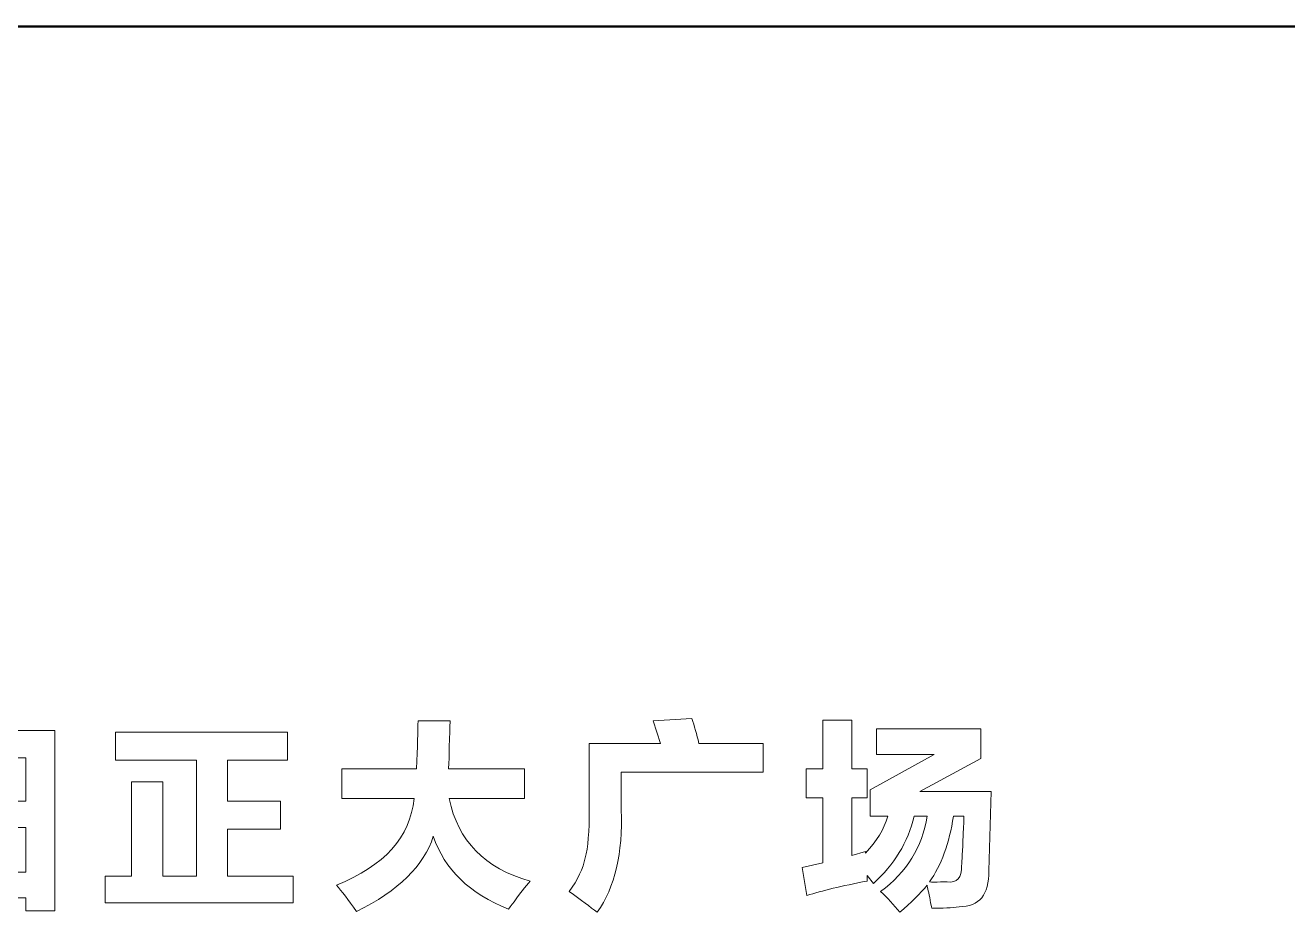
# Model space of a CAD drawing. Header units: inches. Extents: x -17552 to 36880, y -24560 to 13931.
# Drawn here: x 9508 to 13091, y -21941 to -19398 of the extents above; entities that cross this region are included whole.
import ezdxf

# ---------------------------------------------------------------- set-up
doc = ezdxf.new("R2010")
doc.units = ezdxf.units.IN
doc.header["$MEASUREMENT"] = 0
doc.layers.add('图层 1', color=7, linetype='Continuous')

# ---------------------------------------------------------------- blocks, each defined once
blk = doc.blocks.new('block 6')
at = {"layer": '图层 1', "lineweight": 0}
for points in [[(-55.921, -110.138), (-55.921, -104.079), (-52.582, -104.079), (-52.582, -110.138), (-53.552, -110.138), (-53.552, -109.707), (-54.952, -109.707), (-54.952, -110.138), (-55.921, -110.138)], [(-54.952, -104.995), (-54.952, -106.449), (-53.552, -106.449), (-53.552, -104.995), (-54.952, -104.995)], [(-54.952, -107.338), (-54.952, -108.846), (-53.552, -108.846), (-53.552, -107.338), (-54.952, -107.338)]]:
    blk.add_lwpolyline(points, dxfattribs=at)
for points, knots in [([(-58.614, -110.138), (-58.614, -110.138), (-58.614, -103.999), (-58.614, -103.999), (-58.614, -103.999), (-56.218, -103.999), (-56.218, -103.999), (-56.218, -103.999), (-56.218, -104.86), (-56.218, -104.86), (-56.218, -104.86), (-56.675, -106.476), (-56.675, -106.476), (-56.281, -106.925), (-56.092, -107.437), (-56.11, -108.011), (-56.092, -108.765), (-56.415, -109.169), (-57.079, -109.223), (-57.205, -109.241), (-57.349, -109.25), (-57.51, -109.25), (-57.51, -109.232), (-57.519, -109.196), (-57.537, -109.142), (-57.573, -108.927), (-57.627, -108.684), (-57.699, -108.415), (-57.699, -108.415), (-57.699, -110.138), (-57.699, -110.138), (-57.699, -110.138), (-58.614, -110.138), (-58.614, -110.138)], [0, 0, 0, 0, 1, 1, 1, 2, 2, 2, 3, 3, 3, 4, 4, 4, 5, 5, 5, 6, 6, 6, 7, 7, 7, 8, 8, 8, 9, 9, 9, 10, 10, 10, 11, 11, 11, 11]), ([(-57.699, -104.86), (-57.699, -104.86), (-57.699, -108.307), (-57.699, -108.307), (-57.555, -108.307), (-57.447, -108.307), (-57.376, -108.307), (-57.16, -108.325), (-57.053, -108.173), (-57.053, -107.849), (-57.053, -107.401), (-57.223, -106.97), (-57.564, -106.557), (-57.564, -106.557), (-57.16, -104.86), (-57.16, -104.86), (-57.16, -104.86), (-57.699, -104.86), (-57.699, -104.86)], [0, 0, 0, 0, 1, 1, 1, 2, 2, 2, 3, 3, 3, 4, 4, 4, 5, 5, 5, 6, 6, 6, 6])]:
    blk.add_open_spline(points, degree=3, knots=knots, dxfattribs=at)
blk = doc.blocks.new('block 7')
at = {"layer": '图层 1', "lineweight": 0}
for points, knots in [([(-27.314, -106.341), (-27.314, -106.341), (-27.314, -105.372), (-27.314, -105.372), (-27.314, -105.372), (-26.748, -105.372), (-26.748, -105.372), (-26.748, -105.372), (-26.748, -103.729), (-26.748, -103.729), (-26.748, -103.729), (-25.779, -103.729), (-25.779, -103.729), (-25.779, -103.729), (-25.779, -105.372), (-25.779, -105.372), (-25.779, -105.372), (-25.267, -105.372), (-25.267, -105.372), (-25.267, -105.372), (-25.267, -106.341), (-25.267, -106.341), (-25.267, -106.341), (-25.779, -106.341), (-25.779, -106.341), (-25.779, -106.341), (-25.779, -108.28), (-25.779, -108.28), (-25.779, -108.28), (-25.321, -108.146), (-25.321, -108.146), (-25.321, -108.146), (-25.321, -108.199), (-25.321, -108.199), (-24.944, -107.805), (-24.693, -107.392), (-24.567, -106.961), (-24.567, -106.961), (-25.16, -106.961), (-25.16, -106.961), (-25.16, -106.961), (-25.16, -106.072), (-25.16, -106.072), (-25.16, -106.072), (-23.005, -104.887), (-23.005, -104.887), (-23.005, -104.887), (-24.944, -104.887), (-24.944, -104.887), (-24.944, -104.887), (-24.944, -104.026), (-24.944, -104.026), (-24.944, -104.026), (-21.443, -104.026), (-21.443, -104.026), (-21.443, -104.026), (-21.443, -105.022), (-21.443, -105.022), (-21.443, -105.022), (-23.49, -106.126), (-23.49, -106.126), (-23.49, -106.126), (-21.093, -106.126), (-21.093, -106.126), (-21.093, -106.126), (-21.174, -108.792), (-21.174, -108.792), (-21.157, -109.6), (-21.488, -110.004), (-22.17, -110.004), (-22.422, -110.039), (-22.727, -110.057), (-23.086, -110.057), (-23.104, -110.004), (-23.122, -109.914), (-23.14, -109.788), (-23.194, -109.537), (-23.23, -109.367), (-23.248, -109.277), (-23.481, -109.564), (-23.786, -109.869), (-24.163, -110.192), (-24.361, -109.941), (-24.576, -109.707), (-24.81, -109.492), (-23.93, -108.846), (-23.409, -108.002), (-23.248, -106.961), (-23.248, -106.961), (-23.678, -106.961), (-23.678, -106.961), (-23.894, -107.84), (-24.352, -108.594), (-25.052, -109.223), (-25.052, -109.223), (-25.267, -108.953), (-25.267, -108.953), (-25.267, -109.007), (-25.267, -109.071), (-25.267, -109.142), (-26.111, -109.303), (-26.784, -109.465), (-27.287, -109.627), (-27.287, -109.627), (-27.448, -108.684), (-27.448, -108.684), (-27.448, -108.684), (-26.748, -108.523), (-26.748, -108.523), (-26.748, -108.523), (-26.748, -106.341), (-26.748, -106.341), (-26.748, -106.341), (-27.314, -106.341), (-27.314, -106.341)], [0, 0, 0, 0, 1, 1, 1, 2, 2, 2, 3, 3, 3, 4, 4, 4, 5, 5, 5, 6, 6, 6, 7, 7, 7, 8, 8, 8, 9, 9, 9, 10, 10, 10, 11, 11, 11, 12, 12, 12, 13, 13, 13, 14, 14, 14, 15, 15, 15, 16, 16, 16, 17, 17, 17, 18, 18, 18, 19, 19, 19, 20, 20, 20, 21, 21, 21, 22, 22, 22, 23, 23, 23, 24, 24, 24, 25, 25, 25, 26, 26, 26, 27, 27, 27, 28, 28, 28, 29, 29, 29, 30, 30, 30, 31, 31, 31, 32, 32, 32, 33, 33, 33, 34, 34, 34, 35, 35, 35, 36, 36, 36, 37, 37, 37, 38, 38, 38, 38]), ([(-22.009, -106.961), (-22.009, -106.961), (-22.359, -106.961), (-22.359, -106.961), (-22.503, -107.876), (-22.772, -108.613), (-23.167, -109.169), (-23.077, -109.187), (-22.952, -109.187), (-22.79, -109.169), (-22.7, -109.169), (-22.628, -109.169), (-22.574, -109.169), (-22.234, -109.205), (-22.072, -109.025), (-22.09, -108.63), (-22.072, -108.469), (-22.054, -108.128), (-22.036, -107.607), (-22.018, -107.302), (-22.009, -107.086), (-22.009, -106.961)], [0, 0, 0, 0, 1, 1, 1, 2, 2, 2, 3, 3, 3, 4, 4, 4, 5, 5, 5, 6, 6, 6, 7, 7, 7, 7])]:
    blk.add_open_spline(points, degree=3, knots=knots, dxfattribs=at)
blk = doc.blocks.new('block 3')
at = {"layer": '图层 1', "lineweight": 0}
blk.add_lwpolyline([(-50.54, -105.076), (-50.54, -104.133), (-44.75, -104.133), (-44.75, -105.076), (-46.77, -105.076), (-46.77, -106.449), (-44.993, -106.449), (-44.993, -107.392), (-46.77, -107.392), (-46.77, -108.98), (-44.562, -108.98), (-44.562, -109.869), (-50.89, -109.869), (-50.89, -108.98), (-50.001, -108.98), (-50.001, -105.803), (-48.951, -105.803), (-48.951, -108.98), (-47.82, -108.98), (-47.82, -105.076), (-50.54, -105.076)], dxfattribs=at)
for points, knots in [([(-42.924, -106.368), (-42.924, -106.368), (-42.924, -105.372), (-42.924, -105.372), (-42.924, -105.372), (-40.419, -105.372), (-40.419, -105.372), (-40.384, -104.618), (-40.366, -104.079), (-40.366, -103.756), (-40.366, -103.756), (-39.289, -103.756), (-39.289, -103.756), (-39.289, -103.918), (-39.298, -104.187), (-39.315, -104.564), (-39.315, -104.941), (-39.325, -105.21), (-39.342, -105.372), (-39.342, -105.372), (-36.784, -105.372), (-36.784, -105.372), (-36.784, -105.372), (-36.784, -106.368), (-36.784, -106.368), (-36.784, -106.368), (-39.315, -106.368), (-39.315, -106.368), (-39.028, -107.787), (-38.122, -108.711), (-36.596, -109.142), (-36.74, -109.303), (-36.955, -109.582), (-37.242, -109.977), (-37.206, -109.923), (-37.233, -109.958), (-37.323, -110.084), (-38.633, -109.564), (-39.477, -108.747), (-39.854, -107.634), (-40.159, -108.621), (-41.021, -109.465), (-42.439, -110.165), (-42.708, -109.77), (-42.933, -109.474), (-43.112, -109.277), (-41.497, -108.63), (-40.626, -107.661), (-40.5, -106.368), (-40.5, -106.368), (-42.924, -106.368), (-42.924, -106.368)], [0, 0, 0, 0, 1, 1, 1, 2, 2, 2, 3, 3, 3, 4, 4, 4, 5, 5, 5, 6, 6, 6, 7, 7, 7, 8, 8, 8, 9, 9, 9, 10, 10, 10, 11, 11, 11, 12, 12, 12, 13, 13, 13, 14, 14, 14, 15, 15, 15, 16, 16, 16, 17, 17, 17, 17]), ([(-34.338, -110.192), (-34.571, -110.012), (-34.886, -109.779), (-35.28, -109.492), (-34.993, -109.097), (-34.814, -108.72), (-34.742, -108.361), (-34.652, -108.02), (-34.607, -107.472), (-34.607, -106.718), (-34.607, -106.718), (-34.607, -104.51), (-34.607, -104.51), (-34.607, -104.51), (-32.211, -104.51), (-32.211, -104.51), (-32.211, -104.51), (-32.453, -103.756), (-32.453, -103.756), (-32.453, -103.756), (-31.16, -103.675), (-31.16, -103.675), (-31.071, -103.927), (-30.99, -104.205), (-30.918, -104.51), (-30.918, -104.51), (-28.764, -104.51), (-28.764, -104.51), (-28.764, -104.51), (-28.764, -105.48), (-28.764, -105.48), (-28.764, -105.48), (-33.53, -105.48), (-33.53, -105.48), (-33.53, -105.48), (-33.53, -106.745), (-33.53, -106.745), (-33.476, -108.199), (-33.745, -109.348), (-34.338, -110.192)], [0, 0, 0, 0, 1, 1, 1, 2, 2, 2, 3, 3, 3, 4, 4, 4, 5, 5, 5, 6, 6, 6, 7, 7, 7, 8, 8, 8, 9, 9, 9, 10, 10, 10, 11, 11, 11, 12, 12, 12, 13, 13, 13, 13])]:
    blk.add_open_spline(points, degree=3, knots=knots, dxfattribs=at)
at = {"layer": '图层 1'}
for name in ['block 6', 'block 7']:
    blk.add_blockref(name, (0, 0), dxfattribs=at)

msp = doc.modelspace()

# ---------------------------------------------------------------- linework, layer by layer
at = {"const_width": 6.48}
msp.add_lwpolyline([(5107.9, -19401), (24334.3, -19401), (24334.3, -23288.2), (3278.6, -23288.2), (3278.6, -19401), (3628.3, -19401)], dxfattribs=at)

# ---------------------------------------------------------------- block references
at = {"layer": '图层 1', "xscale": 84.37414152719144, "yscale": 84.37414152719144, "zscale": 84.37414152719144}
msp.add_blockref('block 3', (14028.6, -12617.3), dxfattribs=at)

doc.saveas('drawing.dxf')
